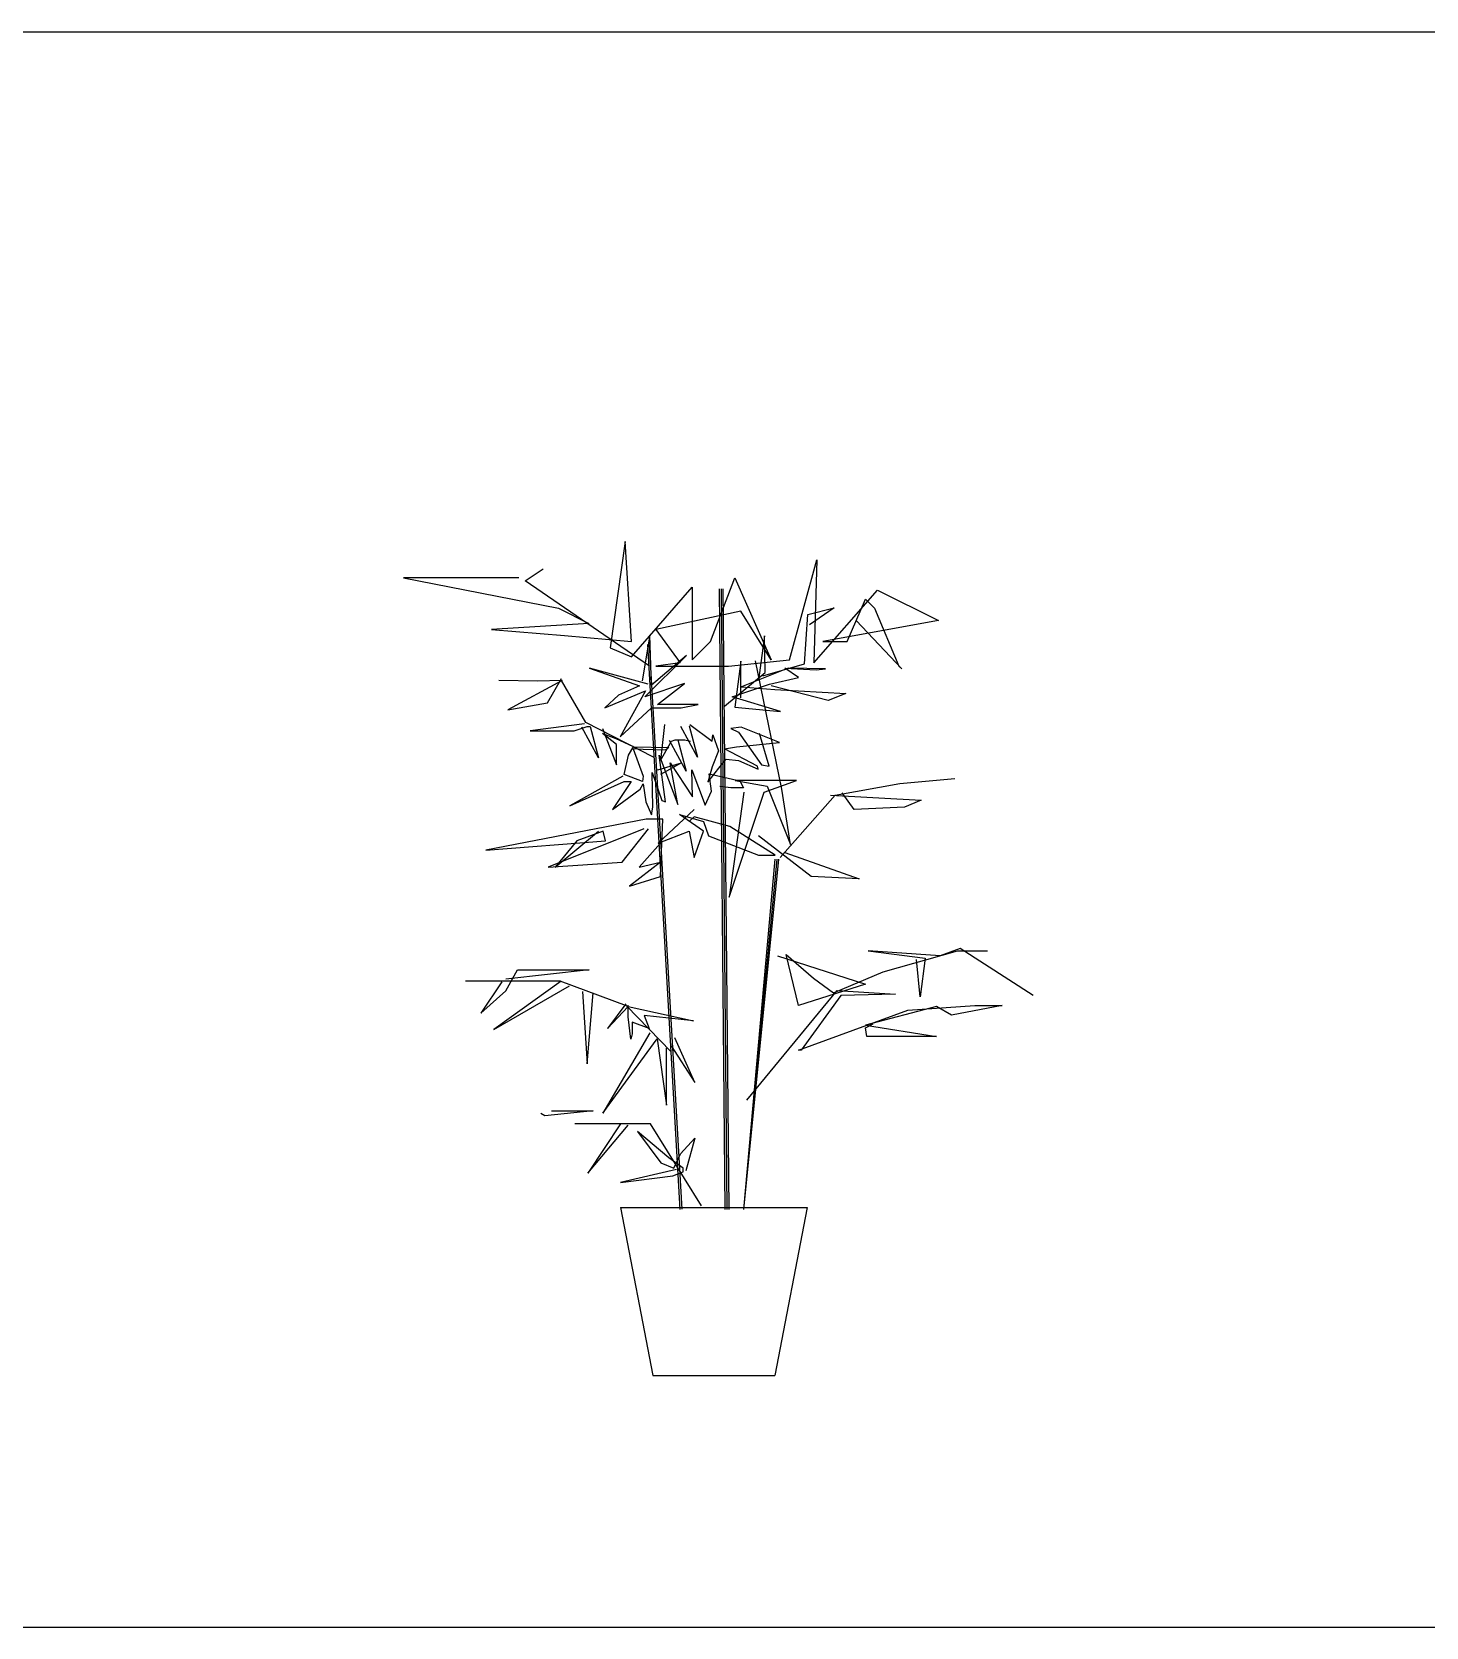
# Model space of a CAD drawing. Header units: millimetres. Extents: x 12377 to 30673, y 89761 to 101952.
# Drawn here: x 18407 to 19949, y 97844 to 99607 of the extents above; entities that cross this region are included whole.
import ezdxf

# ---------------------------------------------------------------- set-up
doc = ezdxf.new("R2010")
doc.units = ezdxf.units.MM
doc.layers.add('www.cad-blocks.net', color=7, linetype='Continuous')

# ---------------------------------------------------------------- blocks, each defined once
blk = doc.blocks.new('A$C7E5333A3')
at = {"linetype": 'ByBlock'}
for p, q in [((245.4, 921.8), (228.6, 804.3)), ((252.1, 811), (245.4, 921.8)), ((426.9, 790.9), (457.1, 901.6)), ((457.1, 901.6), (453.8, 787.5)), ((134.5, 878.1), (154.6, 891.6)), ((0, 881.5), (171.4, 847.9)), ((127.7, 881.5), (0, 881.5)), ((272.3, 784.1), (134.5, 878.1)), ((252.1, 794.2), (319.3, 871.4)), ((319.3, 871.4), (319.3, 790.9)), ((339.5, 811), (366.4, 881.5)), ((355.9, 183.5), (349.4, 869.4)), ((358, 183.5), (351.6, 869.4)), ((360.2, 183.5), (353.7, 869.4)), ((366.4, 881.5), (406.7, 790.9)), ((453.8, 787.5), (524.4, 868.1)), ((524.4, 868.1), (591.6, 834.5)), ((171.4, 847.9), (205, 831.1)), ((447.2, 840.9), (476.3, 848.4)), ((476.3, 848.4), (449.1, 829.6)), ((490.7, 811), (510.9, 858)), ((510.9, 858), (521, 847.9)), ((521, 847.9), (547.9, 784.1)), ((205, 831.1), (97.5, 824.4)), ((373.1, 844.6), (279, 824.4)), ((406.7, 790.9), (373.1, 844.6)), ((443.4, 786.5), (447.2, 840.9)), ((591.6, 834.5), (463.9, 811)), ((551.2, 780.8), (500.8, 834.5)), ((97.5, 824.4), (178.1, 817.7)), ((178.1, 817.7), (252.1, 811)), ((272.5, 818.3), (264.1, 767.7)), ((274.4, 763), (272.5, 818.3)), ((279, 824.4), (305.9, 787.5)), ((399.3, 817.4), (392.7, 768.6)), ((400.2, 777.1), (399.3, 817.4)), ((228.6, 804.3), (252.1, 794.2)), ((266.9, 749.9), (312.9, 795.8)), ((306.2, 183.5), (270.2, 807.8)), ((308.3, 183.6), (272.3, 808)), ((312.9, 795.8), (274.4, 763)), ((319.3, 790.9), (339.5, 811)), ((463.9, 811), (490.7, 811)), ((205.8, 781.8), (261.2, 762.1)), ((270.6, 764), (205.8, 781.8)), ((305.9, 787.5), (279, 784.1)), ((279, 784.1), (359.7, 784.1)), ((355.1, 739.6), (400.2, 777.1)), ((359.7, 784.1), (426.9, 790.9)), ((373, 789.3), (366.4, 738.6)), ((373, 748.9), (373, 789.3)), ((425.6, 781.8), (373.9, 761.1)), ((418.4, 647.9), (389.4, 789.8)), ((397.4, 773.3), (443.4, 786.5)), ((436.8, 771.5), (421.8, 781.8)), ((421.8, 781.8), (456.6, 779.9)), ((466.9, 780.8), (425.6, 781.8)), ((456.6, 779.9), (466.9, 780.8)), ((547.9, 784.1), (551.2, 780.8)), ((148.6, 767.2), (105.5, 768)), ((175.6, 768), (115.5, 735.6)), ((174.8, 768), (148.6, 767.2)), ((159.4, 743.3), (174.8, 770.3)), ((201.8, 721.8), (174.8, 768)), ((261.2, 762.1), (237.8, 751.8)), ((311, 764.9), (266.9, 749.9)), ((281, 741.4), (311, 764.9)), ((363.6, 749.9), (404.9, 764)), ((373.9, 761.1), (410.6, 758.3)), ((404.9, 764), (436.8, 771.5)), ((469.7, 746.1), (406.8, 762.1)), ((410.6, 758.3), (489.4, 753.6)), ((115.5, 735.6), (159.4, 743.3)), ((222.7, 737.7), (267.8, 756.5)), ((237.8, 751.8), (222.7, 737.7)), ((267.8, 756.5), (239.6, 705.8)), ((326, 741.4), (281, 741.4)), ((307.3, 737.7), (326, 741.4)), ((417.1, 733.9), (363.6, 749.9)), ((489.4, 753.6), (469.7, 746.1)), ((239.6, 705.8), (274.4, 737.7)), ((274.4, 737.7), (307.3, 737.7)), ((366.4, 738.6), (417.1, 733.9)), ((200.3, 720.2), (140.2, 712.5)), ((140.2, 712.5), (188.7, 712.5)), ((188.7, 712.5), (203.4, 717.2)), ((215.7, 682.5), (197.2, 716.4)), ((276.6, 683.3), (201.8, 721.8)), ((203.4, 717.2), (206.4, 717.2)), ((206.4, 717.2), (215.7, 682.5)), ((220.3, 714.9), (235.7, 674.8)), ((220.3, 709.5), (235, 704.1)), ((235.7, 697.2), (220.3, 709.5)), ((288.9, 719.5), (284.3, 679.5)), ((325.2, 683.3), (306.7, 717.2)), ((315.9, 717.9), (325.2, 683.3)), ((316.7, 719.5), (341.3, 701)), ((341.3, 701), (342.1, 707.9)), ((342.1, 707.9), (348.3, 690.2)), ((373.7, 716.4), (362.2, 714.9)), ((362.2, 714.9), (370.6, 711)), ((370.6, 711), (396.1, 674.8)), ((416.1, 699.5), (373.7, 716.4)), ((404.6, 673.3), (393.8, 709.5)), ((235, 704.1), (258.1, 693.3)), ((235.7, 674.8), (235.7, 697.2)), ((248.8, 685.6), (255, 695.6)), ((254.2, 692.5), (265, 662.5)), ((265, 691.8), (254.2, 692.5)), ((255, 694.8), (293.6, 694.1)), ((289.7, 691), (265, 691.8)), ((284.3, 679.5), (296.6, 701)), ((293.6, 694.1), (289.7, 691)), ((312.8, 667.9), (294.3, 701.8)), ((296.6, 701), (300.5, 702.5)), ((300.5, 702.5), (311.3, 702.5)), ((303.6, 702.5), (312.8, 667.9)), ((311.3, 702.5), (317.5, 701)), ((348.3, 690.2), (341.3, 672.5)), ((355.2, 692.5), (368.3, 694.8)), ((391.5, 673.3), (355.2, 692.5)), ((368.3, 694.8), (416.1, 699.5)), ((244.2, 664.1), (248.8, 685.6)), ((281.2, 669.4), (307.4, 677.1)), ((282.8, 685.6), (303.6, 631)), ((289.7, 634), (282.8, 685.6)), ((307.4, 677.1), (284.3, 664.1)), ((303.6, 631), (295.1, 677.1)), ((295.1, 677.1), (319.8, 639.4)), ((336.7, 655.6), (352.9, 676.4)), ((341.3, 672.5), (336.7, 655.6)), ((352.9, 676.4), (356.8, 681)), ((356.8, 681), (370.6, 679.5)), ((370.6, 679.5), (392.2, 670.2)), ((392.2, 670.2), (391.5, 673.3)), ((396.1, 674.8), (404.6, 673.3)), ((242.7, 662.5), (184.1, 629.4)), ((184.1, 629.4), (244.2, 656.4)), ((251.9, 656.4), (231.1, 625.6)), ((264.3, 656.4), (244.2, 664.1)), ((244.2, 656.4), (251.9, 656.4)), ((262, 647.9), (265, 654)), ((265, 662.5), (264.3, 656.4)), ((265, 654), (268.1, 634)), ((275.1, 666.4), (285.8, 635.6)), ((275.8, 627.9), (275.1, 666.4)), ((319, 669.4), (333.6, 630.2)), ((319.8, 639.4), (319, 669.4)), ((340.6, 645.6), (338.3, 664.8)), ((338.3, 664.8), (372.2, 657.1)), ((434.6, 657.6), (366.8, 657.6)), ((366.8, 657.6), (402.3, 651.1)), ((372.2, 657.1), (376, 649.4)), ((399.1, 644.7), (434.6, 657.6)), ((477.4, 641.2), (548.9, 654.4)), ((548.9, 654.4), (609.7, 659.6)), ((231.1, 625.6), (262, 647.9)), ((285.8, 635.6), (289.7, 634)), ((333.6, 630.2), (340.6, 645.6)), ((362.2, 649.4), (349.8, 651)), ((360.3, 528.6), (399.1, 644.7)), ((376.5, 644.7), (360.3, 528.6)), ((376, 649.4), (362.2, 649.4)), ((402.3, 651.1), (428.1, 586.7)), ((416.6, 572.5), (477.4, 641.2)), ((428.1, 586.7), (418.4, 647.9)), ((472.2, 641.2), (572.7, 635.9)), ((498.6, 625.3), (485.4, 643.8)), ((572.7, 635.9), (554.2, 627.9)), ((268.1, 634), (274.3, 619.4)), ((274.3, 619.4), (275.8, 627.9)), ((321.4, 625.3), (281.7, 588.3)), ((305.5, 620), (332, 612.1)), ((332, 601.5), (305.5, 620)), ((321.4, 617.4), (316.1, 612.1)), ((361.1, 606.8), (321.4, 617.4)), ((554.2, 627.9), (498.6, 625.3)), ((268.5, 614.7), (91.3, 580.4)), ((265.8, 604.2), (160, 561.9)), ((168, 561.9), (215.6, 601.5)), ((220.9, 601.5), (191.8, 591)), ((223.5, 591), (220.9, 601.5)), ((242, 567.2), (271.1, 604.2)), ((287, 614.7), (268.5, 614.7)), ((281.7, 588.3), (316.1, 601.5)), ((284.4, 551.3), (287, 614.7)), ((316.1, 601.5), (321.4, 572.5)), ((321.4, 572.5), (332, 601.5)), ((332, 612.1), (337.3, 596.2)), ((411.3, 575.1), (361.1, 606.8)), ((91.3, 580.4), (223.5, 591)), ((191.8, 591), (168, 561.9)), ((284.4, 588.3), (260.6, 561.9)), ((337.3, 596.2), (392.8, 575.1)), ((451, 551.3), (392.8, 596.2)), ((160, 561.9), (242, 567.2)), ((284.4, 567.2), (250, 540.8)), ((260.6, 561.9), (284.4, 567.2)), ((376.5, 183.3), (413.2, 570.5)), ((376.5, 183.3), (411, 570.5)), ((376.5, 183.3), (415.3, 570.4)), ((392.8, 575.1), (411.3, 575.1)), ((421.9, 577.8), (503.9, 548.7)), ((250, 540.8), (284.4, 551.3)), ((503.9, 548.7), (451, 551.3)), ((413.7, 463.8), (511.2, 432.3)), ((437.1, 408.9), (423.3, 465.2)), ((423.3, 465.2), (453.5, 439.1)), ((514, 469.3), (577.1, 461)), ((593.6, 463.8), (514, 469.3)), ((530.4, 446), (612.8, 469.3)), ((571.6, 418.5), (567.5, 459.7)), ((577.1, 461), (571.6, 418.5)), ((615.6, 472), (593.6, 463.8)), ((612.8, 469.3), (645.8, 469.3)), ((696.6, 419.9), (615.6, 472)), ((205.5, 448.1), (113.1, 438)), ((113.1, 425), (126.1, 448.1)), ((126.1, 448.1), (176.6, 448.1)), ((176.6, 448.1), (205.5, 448.1)), ((475.5, 422.7), (530.4, 446)), ((173.3, 435.9), (68.7, 435.9)), ((108.8, 435.1), (85.7, 400.5)), ((85.7, 400.5), (113.1, 425)), ((174.6, 435.9), (100.1, 382.4)), ((100.1, 382.4), (183.8, 430.7)), ((246.6, 408.5), (173.3, 435.9)), ((198.2, 424.2), (203.4, 344.5)), ((379.8, 304.2), (479.6, 425.4)), ((511.2, 432.3), (437.1, 408.9)), ((453.5, 439.1), (475.5, 422.7)), ((479.6, 425.4), (544.2, 421.3)), ((203.4, 344.5), (209.9, 422.9)), ((245.9, 410.6), (225.7, 383.3)), ((225.7, 383.3), (248.7, 407.7)), ((296.2, 357.6), (246.6, 408.5)), ((248.7, 396.2), (248.7, 409.2)), ((248.7, 407.7), (320.9, 391.9)), ((483.8, 419.9), (439.8, 359.6)), ((544.2, 421.3), (483.8, 419.9)), ((589.5, 407.6), (511.2, 387)), ((557.9, 403.5), (632.1, 408.9)), ((606, 398), (589.5, 407.6)), ((662.3, 408.9), (606, 398)), ((632.1, 408.9), (662.3, 408.9)), ((251.6, 371.7), (248.7, 396.2)), ((253.1, 390.5), (253.1, 377.5)), ((271.8, 383.3), (253.1, 390.5)), ((320.9, 391.9), (266.1, 397.7)), ((266.1, 397.7), (271.8, 383.3)), ((437.1, 359.6), (557.9, 403.5)), ((511.2, 384.3), (519.5, 388.4)), ((272.7, 378.5), (220.4, 289.7)), ((220.4, 289.7), (280.6, 371.9)), ((253.1, 377.5), (251.6, 371.7)), ((280.6, 371.9), (291, 298.8)), ((322.4, 323.6), (300.2, 373.2)), ((511.2, 387), (589.5, 374.7)), ((512.6, 374.7), (511.2, 384.3)), ((589.5, 374.7), (512.6, 374.7)), ((291, 298.8), (291, 361.5)), ((296.2, 364.1), (322.4, 323.6)), ((439.8, 359.6), (437.1, 359.6)), ((156.4, 286.7), (152.1, 289.6)), ((209.8, 292.5), (156.4, 286.7)), ((163.6, 292.5), (209.8, 292.5)), ((273.3, 278.1), (189.6, 278.1)), ((240.1, 278.1), (204, 223.3)), ((204, 223.3), (248.7, 276.6)), ((293.5, 240.6), (258.8, 269.4)), ((258.8, 269.4), (284.8, 234.9)), ((329.5, 187.3), (273.3, 278.1)), ((306.5, 244.9), (322.3, 262.2)), ((322.3, 262.2), (312.2, 226.2)), ((284.8, 234.9), (299.2, 229.1)), ((309.3, 229.1), (293.5, 240.6)), ((299.2, 229.1), (306.5, 244.9)), ((302.1, 227.7), (240.1, 213.2)), ((240.1, 213.2), (297.8, 220.5)), ((297.8, 220.5), (309.3, 224.8)), ((309.3, 224.8), (309.3, 229.1)), ((240.1, 185.6), (446.4, 185.6)), ((240.1, 185.6), (275.9, 0)), ((446.4, 185.6), (410.6, 0)), ((275.9, 0), (410.6, 0))]:
    blk.add_line(p, q, dxfattribs=at)
blk = doc.blocks.new('FORMAT')
at = {"layer": 'www.cad-blocks.net', "color": 155, "true_color": 0x546d8e}
for p, q in [((13495.8, 99606.8), (30672.7, 99606.8)), ((13495.8, 97843.5), (30672.7, 97843.5))]:
    blk.add_line(p, q, dxfattribs=at)

msp = doc.modelspace()

# ---------------------------------------------------------------- block references
msp.add_blockref('A$C7E5333A3', (18817.8, 98121.8))
at = {"layer": 'www.cad-blocks.net'}
msp.add_blockref('FORMAT', (0, 0), dxfattribs=at)

doc.saveas('drawing.dxf')
